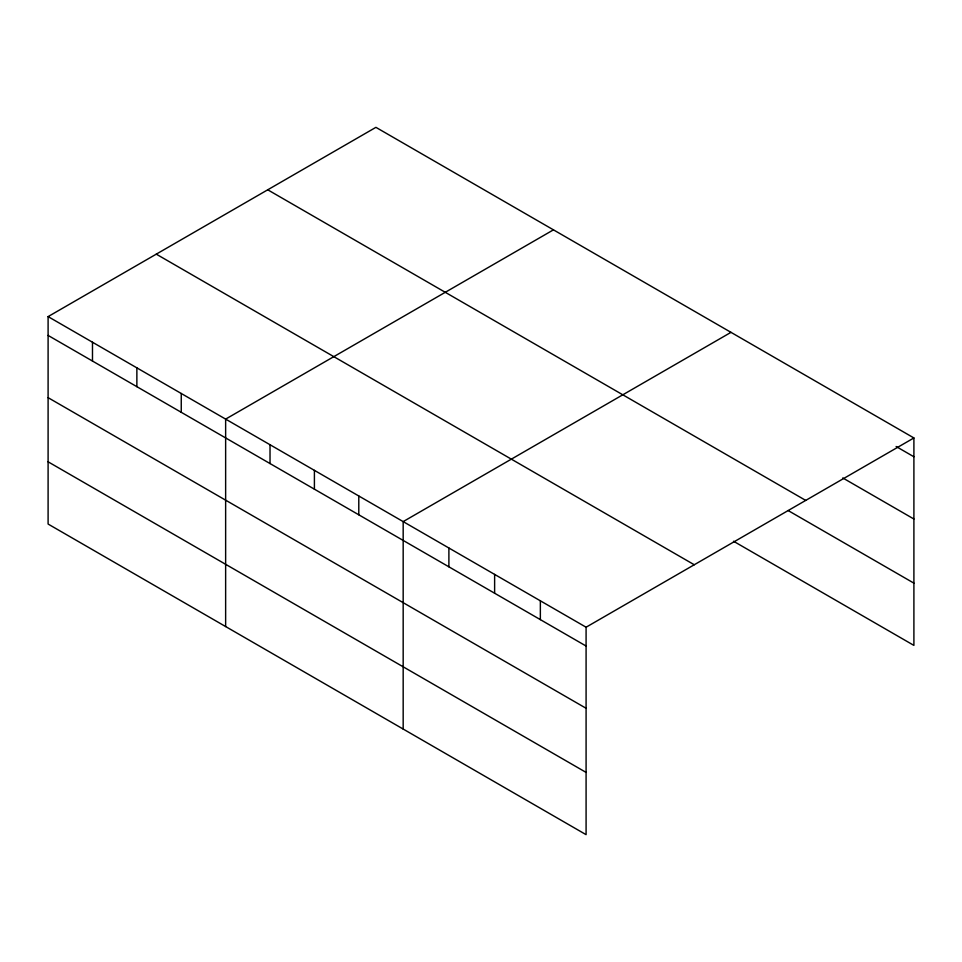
<?xml version="1.0" encoding="UTF-8"?>
<svg xmlns="http://www.w3.org/2000/svg" width="962" height="962" viewBox="0 0 962 962"><rect width="100%" height="100%" fill="white"/><g stroke="black" fill="none" stroke-linecap="round" stroke-linejoin="round"><path stroke-width="1.44" d="M48.1 316.606L586.086 627.212L586.086 834.655L48.1 524.049L48.1 316.606L375.914 127.345L913.9 437.95L913.9 645.394L733.525 541.245M553.451 229.846L225.637 419.107L225.637 626.551M730.988 332.347L403.174 521.608L403.174 729.052M586.086 627.212L913.9 437.95M896.115 446.5L913.9 456.77M842.772 477.946L913.9 519.011M267.737 189.803L805.723 500.408M788.143 510.545L913.9 583.14M156.277 254.148L694.263 564.754M48.1 335.425L586.086 646.031M48.1 397.667L586.086 708.272M48.1 461.808L586.086 772.402M540.355 600.817L540.355 619.624M494.624 574.41L494.624 593.229M448.893 548.015L448.893 566.822M358.79 495.983L358.79 514.802M314.406 470.358L314.406 489.177M270.021 444.733L270.021 463.552M181.253 393.482L181.253 412.301M136.869 367.857L136.869 386.676M92.484 342.231L92.484 361.051"/></g></svg>
